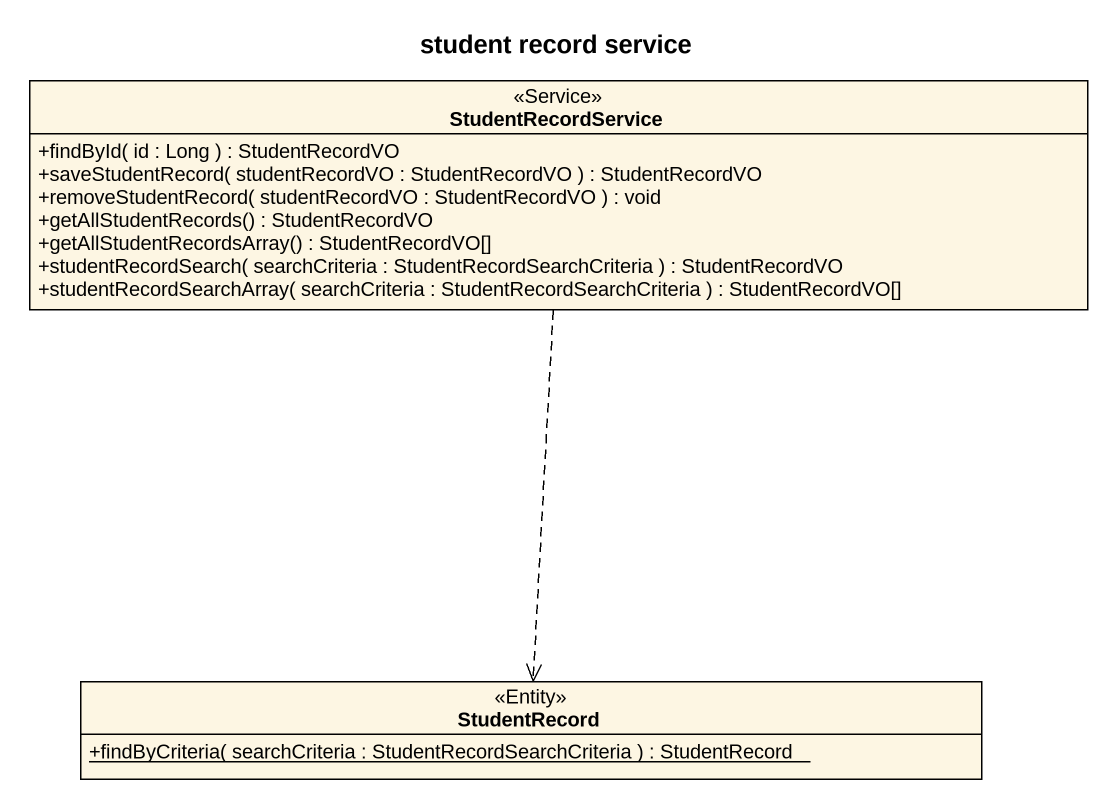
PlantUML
@startuml
title student record service
hide circle
hide empty members
skinparam classAttributeIconSize 0
class StudentRecordService <<Service>> {
  +findById( id : Long ) : StudentRecordVO
  +saveStudentRecord( studentRecordVO : StudentRecordVO ) : StudentRecordVO
  +removeStudentRecord( studentRecordVO : StudentRecordVO ) : void
  +getAllStudentRecords() : StudentRecordVO
  +getAllStudentRecordsArray() : StudentRecordVO[]
  +studentRecordSearch( searchCriteria : StudentRecordSearchCriteria ) : StudentRecordVO
  +studentRecordSearchArray( searchCriteria : StudentRecordSearchCriteria ) : StudentRecordVO[]
}
class StudentRecord <<Entity>> {
  {static} +findByCriteria( searchCriteria : StudentRecordSearchCriteria ) : StudentRecord
}
StudentRecordService ..> StudentRecord
@enduml
